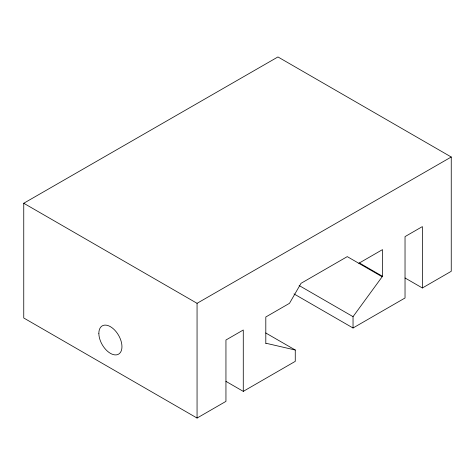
<?xml version="1.0" encoding="UTF-8"?>
<svg xmlns="http://www.w3.org/2000/svg" width="475" height="475" viewBox="0 0 475 475"><rect width="100%" height="100%" fill="white"/><g stroke="black" fill="none" stroke-linecap="round" stroke-linejoin="round"><path stroke-width="0.71" d="M405.032 277.97L422.364 287.975L422.364 226.605L405.032 236.609L405.032 297.985L353.038 327.999L293.983 293.906M353.038 327.999L353.038 316.659L382.5 276.302L382.5 249.618L358.815 263.293M422.364 287.975L451.25 271.296L451.25 157.005L277.94 56.947L23.75 203.258L23.75 317.995L197.06 418.053L225.946 401.375L225.946 340.005L243.277 330L243.277 391.37L225.946 381.366M243.277 391.37L295.266 361.356L295.266 350.016L265.739 332.969M23.75 203.258L197.06 303.317L451.25 157.005M295.266 350.016L266.386 343.342L265.804 343.674L265.804 316.991L289.489 303.317L301.043 283.308L347.261 256.625L381.924 276.634M359.391 262.96L382.5 276.302M299.119 285.528L353.038 316.659M197.06 303.317L197.06 418.053M98.853 333.337A16.34 9.435 60 0 0 116.179 354.896A16.34 9.435 60 0 0 116.179 331.787A16.34 9.435 60 0 0 98.853 333.337"/></g></svg>
